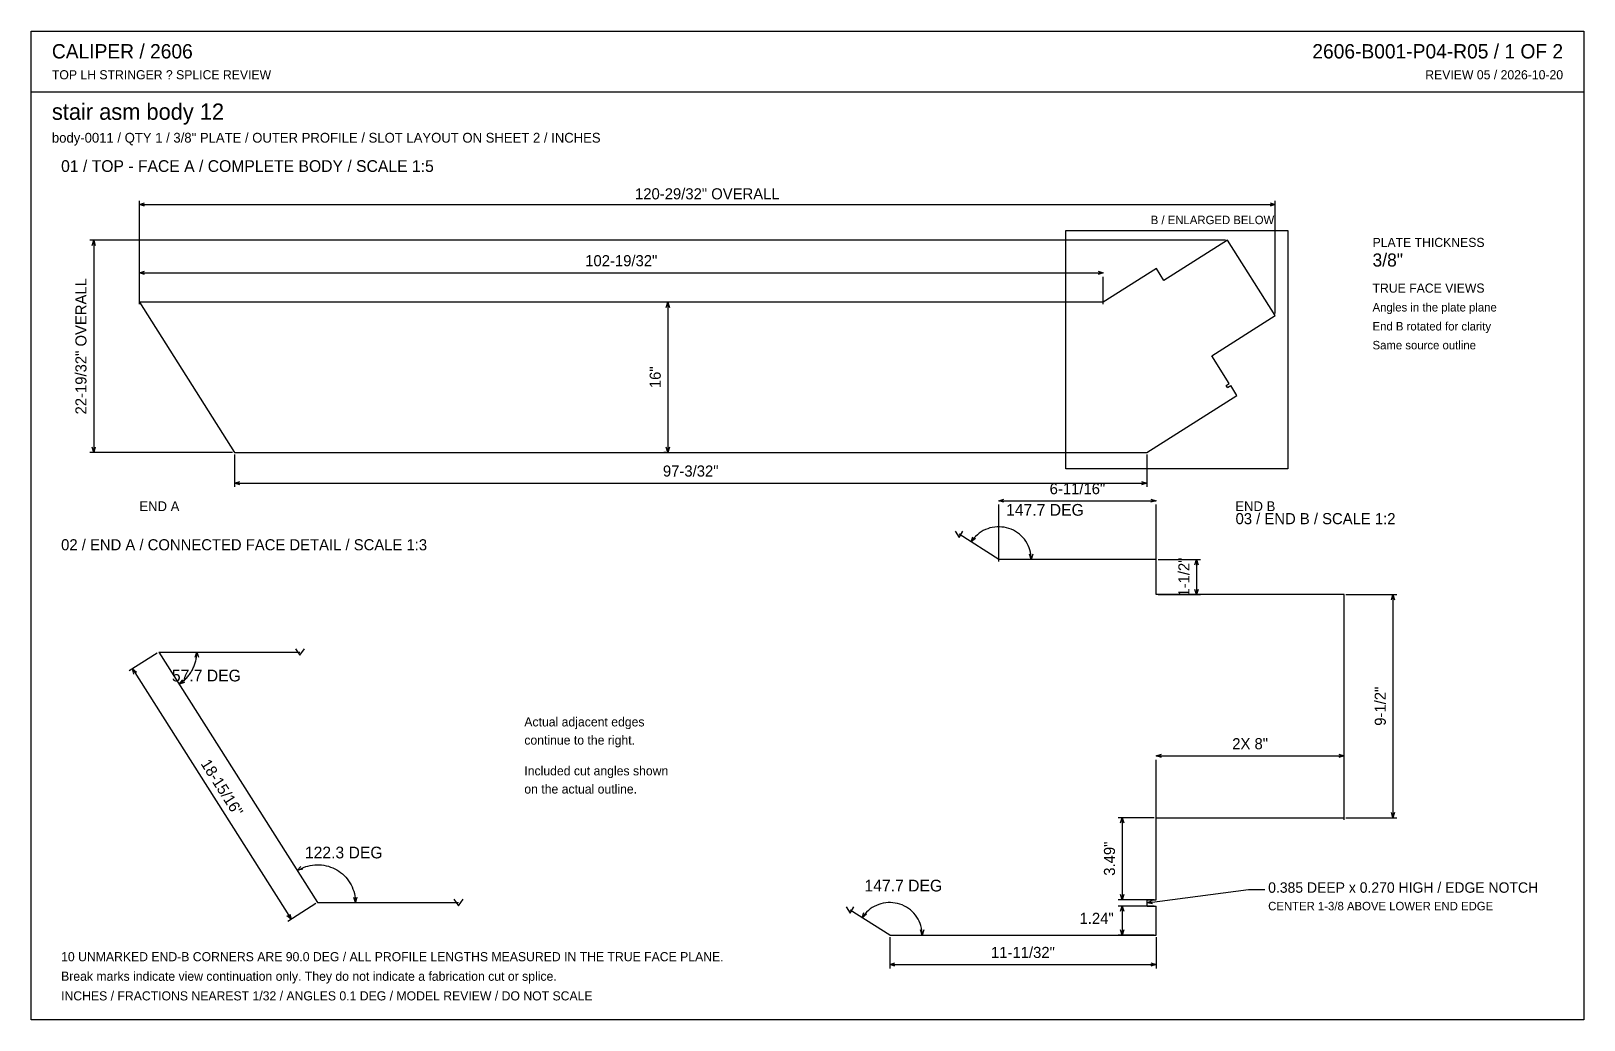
# Model space of a CAD drawing. Header units: inches. Extents: x 2 to 168, y 2 to 108.
import ezdxf
from ezdxf.enums import TextEntityAlignment as Align

# ---------------------------------------------------------------- set-up
doc = ezdxf.new("R2010")
doc.units = ezdxf.units.IN
doc.header["$MEASUREMENT"] = 0

msp = doc.modelspace()

# ---------------------------------------------------------------- linework, layer by layer
at = {"layer": 'ANNOTATION'}
for p, q in [((13.89, 78.99), (13.89, 89.58)), ((13.89, 89.17), (14.44, 89.34)), ((134.23, 89.34), (134.79, 89.17)), ((134.79, 77.56), (134.79, 89.58)), ((13.89, 89.17), (134.79, 89.17)), ((14.44, 88.99), (13.89, 89.17)), ((134.79, 89.17), (134.23, 88.99)), ((112.5, 86.39), (136.11, 86.39)), ((112.5, 61.04), (112.5, 86.39)), ((136.11, 86.39), (136.11, 61.04)), ((129.49, 85.38), (8.61, 85.38)), ((8.85, 84.82), (9.03, 85.38)), ((9.03, 85.38), (9.03, 62.78)), ((9.03, 85.38), (9.2, 84.82)), ((13.89, 81.9), (14.44, 82.08)), ((13.89, 81.9), (116.48, 81.9)), ((14.44, 81.73), (13.89, 81.9)), ((13.89, 78.57), (13.89, 81.49)), ((115.92, 82.08), (116.48, 81.9)), ((116.48, 81.9), (115.92, 81.73)), ((116.48, 78.57), (116.48, 81.49)), ((69.93, 78.78), (69.72, 78.78)), ((69.97, 78.22), (70.14, 78.78)), ((70.14, 78.78), (70.14, 62.78)), ((70.14, 78.78), (70.31, 78.22)), ((9.03, 62.78), (8.85, 63.33)), ((9.2, 63.33), (9.03, 62.78)), ((70.14, 62.78), (69.97, 63.33)), ((70.31, 63.33), (70.14, 62.78)), ((23.81, 62.78), (8.61, 62.78)), ((24.02, 62.57), (24.02, 59.1)), ((69.93, 62.78), (69.72, 62.78)), ((121.12, 62.57), (121.12, 59.1)), ((24.02, 59.51), (24.58, 59.69)), ((24.02, 59.51), (121.12, 59.51)), ((24.58, 59.34), (24.02, 59.51)), ((136.11, 61.04), (112.5, 61.04)), ((120.56, 59.69), (121.12, 59.51)), ((121.12, 59.51), (120.56, 59.34)), ((105.35, 57.64), (105.91, 57.81)), ((105.35, 57.64), (122.11, 57.64)), ((105.91, 57.47), (105.35, 57.64)), ((105.35, 51.18), (105.35, 57.22)), ((121.55, 57.81), (122.11, 57.64)), ((122.11, 57.64), (121.55, 57.47)), ((122.11, 51.18), (122.11, 57.22)), ((103.94, 54.56), (103.71, 54.45)), ((104.18, 54.66), (103.94, 54.56)), ((104.42, 54.74), (104.18, 54.66)), ((104.67, 54.79), (104.42, 54.74)), ((104.93, 54.84), (104.67, 54.79)), ((105.18, 54.86), (104.93, 54.84)), ((105.44, 54.86), (105.18, 54.86)), ((105.69, 54.84), (105.44, 54.86)), ((105.94, 54.81), (105.69, 54.84)), ((106.19, 54.76), (105.94, 54.81)), ((106.44, 54.69), (106.19, 54.76)), ((106.68, 54.6), (106.44, 54.69)), ((106.91, 54.49), (106.68, 54.6)), ((100.71, 54.41), (101.13, 53.72)), ((101.13, 53.72), (101.54, 54.41)), ((102.42, 53.25), (102.59, 53.8)), ((102.87, 53.61), (102.42, 53.25)), ((102.56, 53.46), (102.42, 53.25)), ((102.72, 53.66), (102.56, 53.46)), ((102.89, 53.84), (102.72, 53.66)), ((103.08, 54.02), (102.89, 53.84)), ((103.28, 54.18), (103.08, 54.02)), ((103.49, 54.32), (103.28, 54.18)), ((103.71, 54.45), (103.49, 54.32)), ((107.14, 54.37), (106.91, 54.49)), ((107.35, 54.23), (107.14, 54.37)), ((107.55, 54.07), (107.35, 54.23)), ((107.74, 53.9), (107.55, 54.07)), ((107.92, 53.72), (107.74, 53.9)), ((108.09, 53.53), (107.92, 53.72)), ((108.24, 53.32), (108.09, 53.53)), ((108.37, 53.1), (108.24, 53.32)), ((108.49, 52.87), (108.37, 53.1)), ((108.59, 52.64), (108.49, 52.87)), ((108.67, 52.4), (108.59, 52.64)), ((108.82, 51.39), (108.63, 51.94)), ((108.74, 52.15), (108.67, 52.4)), ((108.78, 51.9), (108.74, 52.15)), ((108.81, 51.64), (108.78, 51.9)), ((108.82, 51.39), (108.81, 51.64)), ((108.98, 51.95), (108.82, 51.39)), ((122.31, 51.39), (126.83, 51.39)), ((126.24, 50.83), (126.41, 51.39)), ((126.41, 51.39), (126.41, 47.64)), ((126.41, 51.39), (126.58, 50.83)), ((126.41, 47.64), (126.24, 48.19)), ((126.58, 48.19), (126.41, 47.64)), ((122.31, 47.64), (126.83, 47.64)), ((142.31, 47.64), (147.73, 47.64)), ((147.14, 47.08), (147.31, 47.64)), ((147.31, 47.64), (147.31, 23.89)), ((147.31, 47.64), (147.49, 47.08)), ((15.8, 41.42), (12.8, 39.52)), ((19.82, 40.97), (20, 41.53)), ((19.99, 41.3), (20, 41.41)), ((20, 41.41), (20, 41.53)), ((20, 41.53), (20.17, 40.97)), ((30.49, 41.87), (30.97, 41.18)), ((30.97, 41.18), (31.46, 41.87)), ((13.16, 39.74), (30.04, 13.08)), ((13.31, 39.18), (13.16, 39.74)), ((13.16, 39.74), (13.6, 39.37)), ((19.53, 39.64), (19.58, 39.74)), ((19.58, 39.74), (19.63, 39.84)), ((19.63, 39.84), (19.68, 39.95)), ((19.68, 39.95), (19.72, 40.06)), ((19.72, 40.06), (19.76, 40.17)), ((19.76, 40.17), (19.8, 40.28)), ((19.8, 40.28), (19.83, 40.39)), ((19.83, 40.39), (19.87, 40.5)), ((19.87, 40.5), (19.89, 40.61)), ((19.89, 40.61), (19.92, 40.72)), ((19.92, 40.72), (19.94, 40.84)), ((19.94, 40.84), (19.96, 40.95)), ((19.96, 40.95), (19.97, 41.07)), ((19.97, 41.07), (19.99, 41.18)), ((19.99, 41.18), (19.99, 41.3)), ((18.13, 38.12), (18.5, 38.57)), ((18.69, 38.28), (18.13, 38.12)), ((18.13, 38.12), (18.22, 38.19)), ((18.22, 38.19), (18.32, 38.25)), ((18.32, 38.25), (18.41, 38.32)), ((18.41, 38.32), (18.5, 38.39)), ((18.5, 38.39), (18.59, 38.47)), ((18.59, 38.47), (18.68, 38.55)), ((18.68, 38.55), (18.76, 38.62)), ((18.76, 38.62), (18.85, 38.71)), ((18.85, 38.71), (18.93, 38.79)), ((18.93, 38.79), (19, 38.88)), ((19, 38.88), (19.08, 38.96)), ((19.08, 38.96), (19.15, 39.05)), ((19.15, 39.05), (19.22, 39.15)), ((19.22, 39.15), (19.29, 39.24)), ((19.29, 39.24), (19.35, 39.34)), ((19.35, 39.34), (19.41, 39.44)), ((19.41, 39.44), (19.47, 39.54)), ((19.47, 39.54), (19.53, 39.64)), ((122.11, 30.49), (122.66, 30.66)), ((122.11, 30.49), (142.11, 30.49)), ((122.66, 30.31), (122.11, 30.49)), ((122.11, 23.68), (122.11, 30.07)), ((141.55, 30.66), (142.11, 30.49)), ((142.11, 30.49), (141.55, 30.31)), ((142.11, 23.68), (142.11, 30.07)), ((121.9, 23.89), (118.08, 23.89)), ((118.32, 23.33), (118.49, 23.89)), ((118.49, 23.89), (118.49, 15.16)), ((118.49, 23.89), (118.67, 23.33)), ((142.31, 23.89), (147.73, 23.89)), ((147.31, 23.89), (147.14, 24.44)), ((147.49, 24.44), (147.31, 23.89)), ((30.7, 18.26), (31.09, 18.7)), ((31.27, 18.4), (30.7, 18.26)), ((30.7, 18.26), (30.92, 18.39)), ((30.92, 18.39), (31.13, 18.5)), ((31.13, 18.5), (31.36, 18.6)), ((31.36, 18.6), (31.59, 18.68)), ((31.59, 18.68), (31.83, 18.75)), ((31.83, 18.75), (32.07, 18.81)), ((32.07, 18.81), (32.31, 18.85)), ((32.31, 18.85), (32.55, 18.88)), ((32.55, 18.88), (32.8, 18.89)), ((32.8, 18.89), (33.04, 18.88)), ((33.04, 18.88), (33.29, 18.87)), ((33.29, 18.87), (33.53, 18.83)), ((33.53, 18.83), (33.77, 18.78)), ((33.77, 18.78), (34.01, 18.72)), ((34.01, 18.72), (34.24, 18.64)), ((34.24, 18.64), (34.47, 18.55)), ((34.47, 18.55), (34.69, 18.45)), ((34.69, 18.45), (34.91, 18.33)), ((34.91, 18.33), (35.12, 18.2)), ((35.12, 18.2), (35.31, 18.05)), ((35.31, 18.05), (35.51, 17.9)), ((35.51, 17.9), (35.69, 17.73)), ((35.69, 17.73), (35.86, 17.55)), ((35.86, 17.55), (36.01, 17.37)), ((36.01, 17.37), (36.16, 17.17)), ((36.16, 17.17), (36.29, 16.96)), ((36.29, 16.96), (36.42, 16.75)), ((36.42, 16.75), (36.53, 16.53)), ((36.53, 16.53), (36.62, 16.3)), ((36.62, 16.3), (36.7, 16.07)), ((36.7, 16.07), (36.77, 15.83)), ((36.89, 14.86), (36.7, 15.41)), ((36.77, 15.83), (36.82, 15.59)), ((36.82, 15.59), (36.86, 15.35)), ((36.86, 15.35), (36.88, 15.11)), ((36.88, 15.11), (36.89, 14.86)), ((37.04, 15.42), (36.89, 14.86)), ((47.37, 15.21), (47.86, 14.51)), ((47.86, 14.51), (48.35, 15.21)), ((121.9, 15.16), (118.08, 15.16)), ((118.49, 15.16), (118.32, 15.72)), ((118.67, 15.72), (118.49, 15.16)), ((121.14, 14.83), (131.94, 16.25)), ((121.14, 14.83), (121.67, 15.07)), ((131.94, 16.25), (133.68, 16.25)), ((30.04, 13.08), (29.6, 13.45)), ((32.68, 14.75), (29.69, 12.85)), ((29.89, 13.64), (30.04, 13.08)), ((89.11, 14.41), (89.53, 13.72)), ((89.53, 13.72), (89.94, 14.41)), ((90.82, 13.25), (90.99, 13.8)), ((91.27, 13.61), (90.82, 13.25)), ((90.96, 13.46), (90.82, 13.25)), ((91.12, 13.66), (90.96, 13.46)), ((91.29, 13.84), (91.12, 13.66)), ((91.48, 14.02), (91.29, 13.84)), ((91.68, 14.18), (91.48, 14.02)), ((91.89, 14.32), (91.68, 14.18)), ((92.11, 14.45), (91.89, 14.32)), ((92.34, 14.56), (92.11, 14.45)), ((92.58, 14.66), (92.34, 14.56)), ((92.82, 14.74), (92.58, 14.66)), ((93.07, 14.79), (92.82, 14.74)), ((93.32, 14.84), (93.07, 14.79)), ((93.58, 14.86), (93.32, 14.84)), ((93.84, 14.86), (93.58, 14.86)), ((94.09, 14.84), (93.84, 14.86)), ((94.34, 14.81), (94.09, 14.84)), ((94.59, 14.76), (94.34, 14.81)), ((94.84, 14.69), (94.59, 14.76)), ((95.08, 14.6), (94.84, 14.69)), ((95.31, 14.49), (95.08, 14.6)), ((95.54, 14.37), (95.31, 14.49)), ((95.75, 14.23), (95.54, 14.37)), ((95.95, 14.07), (95.75, 14.23)), ((96.14, 13.9), (95.95, 14.07)), ((96.32, 13.72), (96.14, 13.9)), ((96.49, 13.53), (96.32, 13.72)), ((96.64, 13.32), (96.49, 13.53)), ((96.77, 13.1), (96.64, 13.32)), ((121.9, 14.49), (118.08, 14.49)), ((118.32, 13.93), (118.49, 14.49)), ((118.49, 14.49), (118.49, 11.39)), ((118.49, 14.49), (118.67, 13.93)), ((121.72, 14.73), (121.14, 14.83)), ((96.89, 12.87), (96.77, 13.1)), ((96.99, 12.64), (96.89, 12.87)), ((97.07, 12.4), (96.99, 12.64)), ((97.22, 11.39), (97.03, 11.94)), ((97.14, 12.15), (97.07, 12.4)), ((97.18, 11.9), (97.14, 12.15)), ((97.21, 11.64), (97.18, 11.9)), ((97.22, 11.39), (97.21, 11.64)), ((97.38, 11.95), (97.22, 11.39)), ((118.49, 11.39), (118.32, 11.94)), ((118.67, 11.94), (118.49, 11.39)), ((93.75, 11.18), (93.75, 7.85)), ((121.9, 11.39), (118.08, 11.39)), ((122.11, 11.18), (122.11, 7.85)), ((93.75, 8.26), (94.31, 8.44)), ((93.75, 8.26), (122.11, 8.26)), ((94.31, 8.09), (93.75, 8.26)), ((121.55, 8.44), (122.11, 8.26)), ((122.11, 8.26), (121.55, 8.09))]:
    msp.add_line(p, q, dxfattribs=at)
at = {"layer": 'OUTLINE'}
for p, q in [((2.36, 107.64), (167.64, 107.64)), ((2.36, 2.36), (2.36, 107.64)), ((167.64, 107.64), (167.64, 2.36)), ((2.36, 101.18), (167.64, 101.18)), ((129.7, 85.38), (122.94, 81.1)), ((134.79, 77.35), (129.7, 85.38)), ((122.14, 82.36), (116.48, 78.78)), ((122.94, 81.1), (122.14, 82.36)), ((116.48, 78.78), (13.89, 78.78)), ((13.89, 78.78), (24.02, 62.78)), ((128.03, 73.07), (134.79, 77.35)), ((129.89, 70.12), (128.03, 73.07)), ((129.57, 69.92), (129.89, 70.12)), ((129.71, 69.69), (129.57, 69.92)), ((129.71, 69.69), (130.04, 69.89)), ((130.7, 68.85), (130.04, 69.89)), ((121.12, 62.78), (130.7, 68.85)), ((24.02, 62.78), (121.12, 62.78)), ((105.35, 51.39), (101.13, 54.06)), ((122.11, 51.39), (105.35, 51.39)), ((122.11, 47.64), (122.11, 51.39)), ((142.11, 47.64), (122.11, 47.64)), ((142.11, 23.89), (142.11, 47.64)), ((15.97, 41.53), (32.86, 14.86)), ((15.97, 41.53), (30.97, 41.53)), ((122.11, 23.89), (142.11, 23.89)), ((122.11, 15.16), (122.11, 23.89)), ((121.14, 14.49), (121.14, 15.16)), ((121.14, 15.16), (122.11, 15.16)), ((32.86, 14.86), (47.86, 14.86)), ((93.75, 11.39), (89.53, 14.06)), ((121.14, 14.49), (122.11, 14.49)), ((122.11, 11.39), (122.11, 14.49)), ((93.75, 11.39), (122.11, 11.39)), ((167.64, 2.36), (2.36, 2.36))]:
    msp.add_line(p, q, dxfattribs=at)

# ---------------------------------------------------------------- texts
at = {"layer": 'ANNOTATION'}
for s, height, p in [('CALIPER / 2606', 1.5278, (4.58, 104.72)), ('TOP LH STRINGER ? SPLICE REVIEW', 0.9722, (4.58, 102.5)), ('stair asm body 12', 1.7361, (4.58, 98.19)), ('body-0011 / QTY 1 / 3/8" PLATE / OUTER PROFILE / SLOT LAYOUT ON SHEET 2 / INCHES', 1.0417, (4.58, 95.76)), ('01 / TOP - FACE A / COMPLETE BODY / SCALE 1:5', 1.25, (5.56, 92.64)), ('B / ENLARGED BELOW', 0.9028, (121.53, 87.08)), ('PLATE THICKNESS', 0.9722, (145.14, 84.65)), ('3/8"', 1.389, (145.14, 82.57)), ('TRUE FACE VIEWS', 0.9722, (145.14, 79.79)), ('Angles in the plate plane', 0.9028, (145.14, 77.78)), ('End B rotated for clarity', 0.9028, (145.14, 75.76)), ('Same source outline', 0.9028, (145.14, 73.75)), ('END A', 1.042, (13.89, 56.53)), ('03 / END B / SCALE 1:2', 1.1806, (130.56, 55.14)), ('02 / END A / CONNECTED FACE DETAIL / SCALE 1:3', 1.1806, (5.56, 52.36)), ('Actual adjacent edges', 0.9722, (54.86, 33.61)), ('continue to the right.', 0.9722, (54.86, 31.67)), ('Included cut angles shown', 0.9722, (54.86, 28.4)), ('on the actual outline.', 0.9722, (54.86, 26.46)), ('0.385 DEEP x 0.270 HIGH / EDGE NOTCH', 1.1111, (134.03, 15.9)), ('CENTER 1-3/8 ABOVE LOWER END EDGE', 0.9028, (134.03, 14.03)), ('10 UNMARKED END-B CORNERS ARE 90.0 DEG / ALL PROFILE LENGTHS MEASURED IN THE TRUE FACE PLANE.', 0.9722, (5.56, 8.61)), ('Break marks indicate view continuation only. They do not indicate a fabrication cut or splice.', 0.9722, (5.56, 6.53)), ('INCHES / FRACTIONS NEAREST 1/32 / ANGLES 0.1 DEG / MODEL REVIEW / DO NOT SCALE', 0.9722, (5.56, 4.44))]:
    msp.add_text(s, height=height, dxfattribs=at).set_placement(p)
for s, height, p in [('2606-B001-P04-R05 / 1 OF 2', 1.5278, (165.42, 104.72)), ('REVIEW 05 / 2026-10-20', 0.9722, (165.42, 102.5)), ('END B', 1.042, (134.79, 56.53)), ('1.24"', 1.181, (117.59, 12.59))]:
    msp.add_text(s, height=height, dxfattribs=at).set_placement(p, align=Align.RIGHT)
for s, height, p in [('120-29/32" OVERALL', 1.1806, (74.34, 89.72)), ('102-19/32"', 1.181, (65.18, 82.6)), ('97-3/32"', 1.181, (72.57, 60.21)), ('6-11/16"', 1.181, (113.73, 58.33)), ('147.7 DEG', 1.25, (110.27, 56.04)), ('57.7 DEG', 1.25, (21.02, 38.4)), ('2X 8"', 1.181, (132.11, 31.18)), ('122.3 DEG', 1.25, (35.64, 19.56)), ('147.7 DEG', 1.25, (95.2, 16.04)), ('11-11/32"', 1.181, (107.93, 8.96))]:
    msp.add_text(s, height=height, dxfattribs=at).set_placement(p, align=Align.CENTER)
for s, height, rotation, p in [('22-19/32" OVERALL', 1.1806, 90, (8.26, 74.08)), ('16"', 1.181, 90, (69.38, 70.78)), ('1-1/2"', 1.181, 90, (125.65, 49.51)), ('9-1/2"', 1.181, 90, (146.55, 35.76)), ('18-15/16"', 1.181, -57.6554, (22.19, 26.78)), ('3.49"', 1.181, 90, (117.73, 19.53))]:
    msp.add_text(s, height=height, rotation=rotation, dxfattribs=at).set_placement(p, align=Align.CENTER)

doc.saveas('drawing.dxf')
